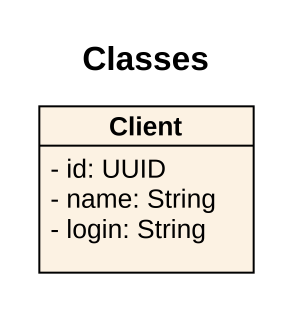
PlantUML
@startuml
title Classes
hide circle
hide empty members
skinparam classAttributeIconSize 0
class Client {
  - id: UUID
  - name: String
  - login: String
}
@enduml
